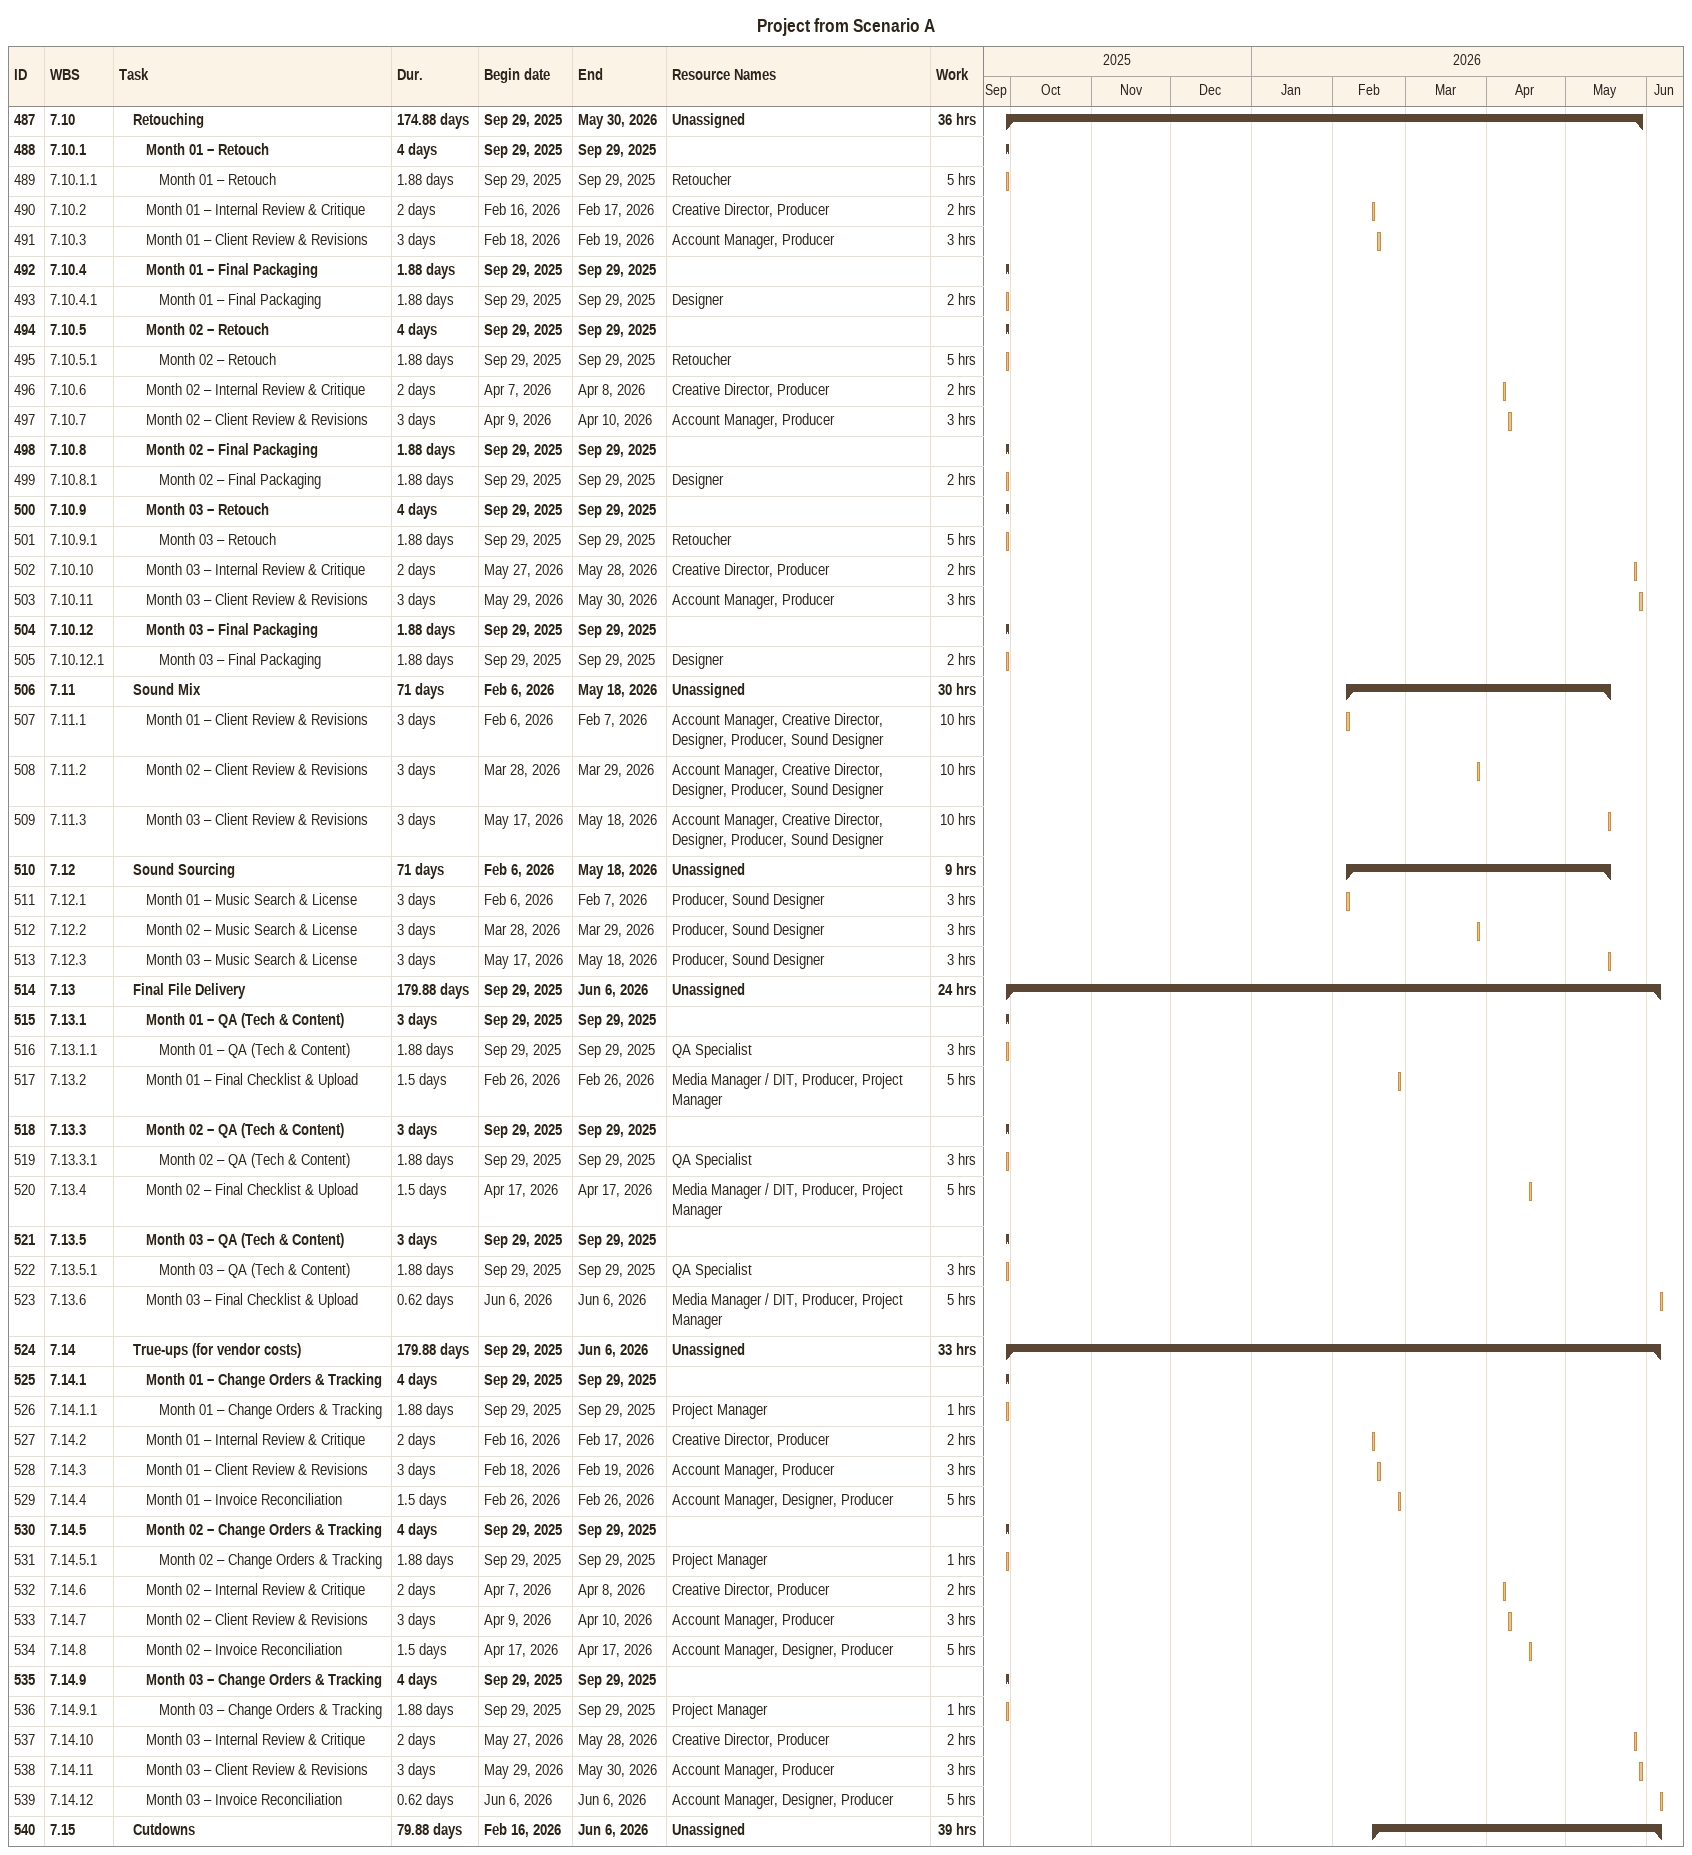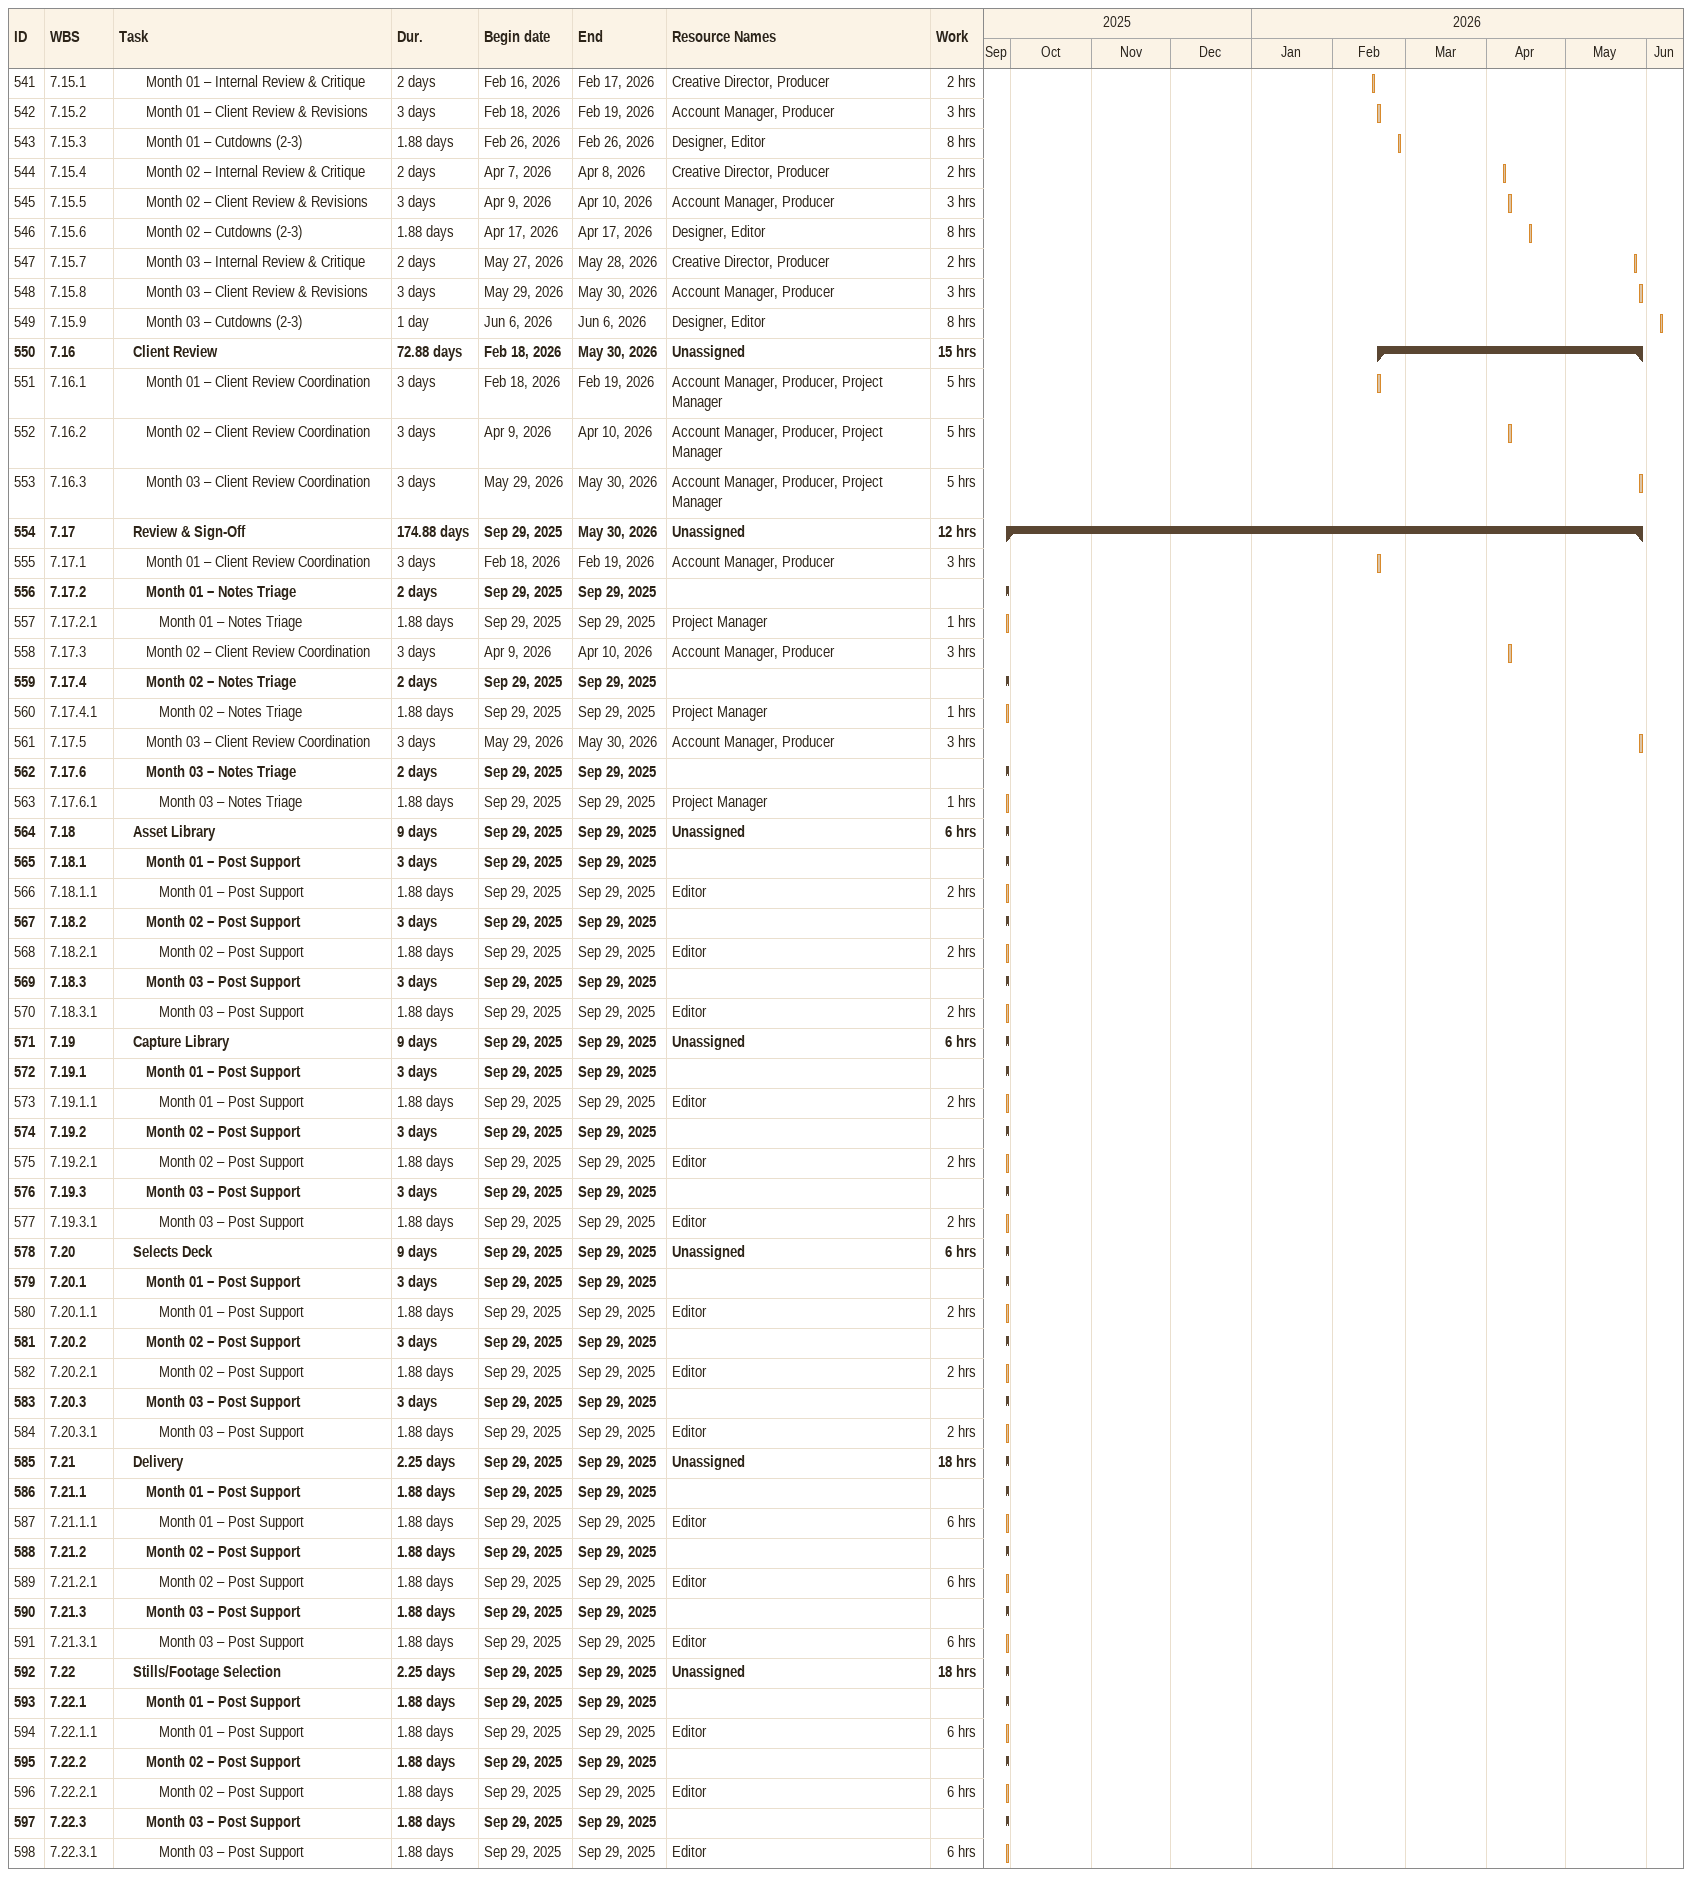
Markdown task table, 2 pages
Project from Scenario A

| ID | WBS | Task | Duration | Start | Finish | Resources | Work (h) |
|---|---|---|---|---|---|---|---|
| 487 | 7.10 | **Retouching** | 174.88d | 2025-09-29 | 2026-05-30 | Unassigned | 36 |
| 488 | 7.10.1 | **Month 01 – Retouch** | 4d | 2025-09-29 | 2025-09-29 |  |  |
| 489 | 7.10.1.1 | Month 01 – Retouch | 1.88d | 2025-09-29 | 2025-09-29 | Retoucher | 5 |
| 490 | 7.10.2 | Month 01 – Internal Review & Critique | 2d | 2026-02-16 | 2026-02-17 | Creative Director, Producer | 2 |
| 491 | 7.10.3 | Month 01 – Client Review & Revisions | 3d | 2026-02-18 | 2026-02-19 | Account Manager, Producer | 3 |
| 492 | 7.10.4 | **Month 01 – Final Packaging** | 1.88d | 2025-09-29 | 2025-09-29 |  |  |
| 493 | 7.10.4.1 | Month 01 – Final Packaging | 1.88d | 2025-09-29 | 2025-09-29 | Designer | 2 |
| 494 | 7.10.5 | **Month 02 – Retouch** | 4d | 2025-09-29 | 2025-09-29 |  |  |
| 495 | 7.10.5.1 | Month 02 – Retouch | 1.88d | 2025-09-29 | 2025-09-29 | Retoucher | 5 |
| 496 | 7.10.6 | Month 02 – Internal Review & Critique | 2d | 2026-04-07 | 2026-04-08 | Creative Director, Producer | 2 |
| 497 | 7.10.7 | Month 02 – Client Review & Revisions | 3d | 2026-04-09 | 2026-04-10 | Account Manager, Producer | 3 |
| 498 | 7.10.8 | **Month 02 – Final Packaging** | 1.88d | 2025-09-29 | 2025-09-29 |  |  |
| 499 | 7.10.8.1 | Month 02 – Final Packaging | 1.88d | 2025-09-29 | 2025-09-29 | Designer | 2 |
| 500 | 7.10.9 | **Month 03 – Retouch** | 4d | 2025-09-29 | 2025-09-29 |  |  |
| 501 | 7.10.9.1 | Month 03 – Retouch | 1.88d | 2025-09-29 | 2025-09-29 | Retoucher | 5 |
| 502 | 7.10.10 | Month 03 – Internal Review & Critique | 2d | 2026-05-27 | 2026-05-28 | Creative Director, Producer | 2 |
| 503 | 7.10.11 | Month 03 – Client Review & Revisions | 3d | 2026-05-29 | 2026-05-30 | Account Manager, Producer | 3 |
| 504 | 7.10.12 | **Month 03 – Final Packaging** | 1.88d | 2025-09-29 | 2025-09-29 |  |  |
| 505 | 7.10.12.1 | Month 03 – Final Packaging | 1.88d | 2025-09-29 | 2025-09-29 | Designer | 2 |
| 506 | 7.11 | **Sound Mix** | 71d | 2026-02-06 | 2026-05-18 | Unassigned | 30 |
| 507 | 7.11.1 | Month 01 – Client Review & Revisions | 3d | 2026-02-06 | 2026-02-07 | Account Manager, Creative Director, Designer, Producer, Sound Designer | 10 |
| 508 | 7.11.2 | Month 02 – Client Review & Revisions | 3d | 2026-03-28 | 2026-03-29 | Account Manager, Creative Director, Designer, Producer, Sound Designer | 10 |
| 509 | 7.11.3 | Month 03 – Client Review & Revisions | 3d | 2026-05-17 | 2026-05-18 | Account Manager, Creative Director, Designer, Producer, Sound Designer | 10 |
| 510 | 7.12 | **Sound Sourcing** | 71d | 2026-02-06 | 2026-05-18 | Unassigned | 9 |
| 511 | 7.12.1 | Month 01 – Music Search & License | 3d | 2026-02-06 | 2026-02-07 | Producer, Sound Designer | 3 |
| 512 | 7.12.2 | Month 02 – Music Search & License | 3d | 2026-03-28 | 2026-03-29 | Producer, Sound Designer | 3 |
| 513 | 7.12.3 | Month 03 – Music Search & License | 3d | 2026-05-17 | 2026-05-18 | Producer, Sound Designer | 3 |
| 514 | 7.13 | **Final File Delivery** | 179.88d | 2025-09-29 | 2026-06-06 | Unassigned | 24 |
| 515 | 7.13.1 | **Month 01 – QA (Tech & Content)** | 3d | 2025-09-29 | 2025-09-29 |  |  |
| 516 | 7.13.1.1 | Month 01 – QA (Tech & Content) | 1.88d | 2025-09-29 | 2025-09-29 | QA Specialist | 3 |
| 517 | 7.13.2 | Month 01 – Final Checklist & Upload | 1.5d | 2026-02-26 | 2026-02-26 | Media Manager / DIT, Producer, Project Manager | 5 |
| 518 | 7.13.3 | **Month 02 – QA (Tech & Content)** | 3d | 2025-09-29 | 2025-09-29 |  |  |
| 519 | 7.13.3.1 | Month 02 – QA (Tech & Content) | 1.88d | 2025-09-29 | 2025-09-29 | QA Specialist | 3 |
| 520 | 7.13.4 | Month 02 – Final Checklist & Upload | 1.5d | 2026-04-17 | 2026-04-17 | Media Manager / DIT, Producer, Project Manager | 5 |
| 521 | 7.13.5 | **Month 03 – QA (Tech & Content)** | 3d | 2025-09-29 | 2025-09-29 |  |  |
| 522 | 7.13.5.1 | Month 03 – QA (Tech & Content) | 1.88d | 2025-09-29 | 2025-09-29 | QA Specialist | 3 |
| 523 | 7.13.6 | Month 03 – Final Checklist & Upload | 0.62d | 2026-06-06 | 2026-06-06 | Media Manager / DIT, Producer, Project Manager | 5 |
| 524 | 7.14 | **True-ups (for vendor costs)** | 179.88d | 2025-09-29 | 2026-06-06 | Unassigned | 33 |
| 525 | 7.14.1 | **Month 01 – Change Orders & Tracking** | 4d | 2025-09-29 | 2025-09-29 |  |  |
| 526 | 7.14.1.1 | Month 01 – Change Orders & Tracking | 1.88d | 2025-09-29 | 2025-09-29 | Project Manager | 1 |
| 527 | 7.14.2 | Month 01 – Internal Review & Critique | 2d | 2026-02-16 | 2026-02-17 | Creative Director, Producer | 2 |
| 528 | 7.14.3 | Month 01 – Client Review & Revisions | 3d | 2026-02-18 | 2026-02-19 | Account Manager, Producer | 3 |
| 529 | 7.14.4 | Month 01 – Invoice Reconciliation | 1.5d | 2026-02-26 | 2026-02-26 | Account Manager, Designer, Producer | 5 |
| 530 | 7.14.5 | **Month 02 – Change Orders & Tracking** | 4d | 2025-09-29 | 2025-09-29 |  |  |
| 531 | 7.14.5.1 | Month 02 – Change Orders & Tracking | 1.88d | 2025-09-29 | 2025-09-29 | Project Manager | 1 |
| 532 | 7.14.6 | Month 02 – Internal Review & Critique | 2d | 2026-04-07 | 2026-04-08 | Creative Director, Producer | 2 |
| 533 | 7.14.7 | Month 02 – Client Review & Revisions | 3d | 2026-04-09 | 2026-04-10 | Account Manager, Producer | 3 |
| 534 | 7.14.8 | Month 02 – Invoice Reconciliation | 1.5d | 2026-04-17 | 2026-04-17 | Account Manager, Designer, Producer | 5 |
| 535 | 7.14.9 | **Month 03 – Change Orders & Tracking** | 4d | 2025-09-29 | 2025-09-29 |  |  |
| 536 | 7.14.9.1 | Month 03 – Change Orders & Tracking | 1.88d | 2025-09-29 | 2025-09-29 | Project Manager | 1 |
| 537 | 7.14.10 | Month 03 – Internal Review & Critique | 2d | 2026-05-27 | 2026-05-28 | Creative Director, Producer | 2 |
| 538 | 7.14.11 | Month 03 – Client Review & Revisions | 3d | 2026-05-29 | 2026-05-30 | Account Manager, Producer | 3 |
| 539 | 7.14.12 | Month 03 – Invoice Reconciliation | 0.62d | 2026-06-06 | 2026-06-06 | Account Manager, Designer, Producer | 5 |
| 540 | 7.15 | **Cutdowns** | 79.88d | 2026-02-16 | 2026-06-06 | Unassigned | 39 |
| 541 | 7.15.1 | Month 01 – Internal Review & Critique | 2d | 2026-02-16 | 2026-02-17 | Creative Director, Producer | 2 |
| 542 | 7.15.2 | Month 01 – Client Review & Revisions | 3d | 2026-02-18 | 2026-02-19 | Account Manager, Producer | 3 |
| 543 | 7.15.3 | Month 01 – Cutdowns (2-3) | 1.88d | 2026-02-26 | 2026-02-26 | Designer, Editor | 8 |
| 544 | 7.15.4 | Month 02 – Internal Review & Critique | 2d | 2026-04-07 | 2026-04-08 | Creative Director, Producer | 2 |
| 545 | 7.15.5 | Month 02 – Client Review & Revisions | 3d | 2026-04-09 | 2026-04-10 | Account Manager, Producer | 3 |
| 546 | 7.15.6 | Month 02 – Cutdowns (2-3) | 1.88d | 2026-04-17 | 2026-04-17 | Designer, Editor | 8 |
| 547 | 7.15.7 | Month 03 – Internal Review & Critique | 2d | 2026-05-27 | 2026-05-28 | Creative Director, Producer | 2 |
| 548 | 7.15.8 | Month 03 – Client Review & Revisions | 3d | 2026-05-29 | 2026-05-30 | Account Manager, Producer | 3 |
| 549 | 7.15.9 | Month 03 – Cutdowns (2-3) | 1d | 2026-06-06 | 2026-06-06 | Designer, Editor | 8 |
| 550 | 7.16 | **Client Review** | 72.88d | 2026-02-18 | 2026-05-30 | Unassigned | 15 |
| 551 | 7.16.1 | Month 01 – Client Review Coordination | 3d | 2026-02-18 | 2026-02-19 | Account Manager, Producer, Project Manager | 5 |
| 552 | 7.16.2 | Month 02 – Client Review Coordination | 3d | 2026-04-09 | 2026-04-10 | Account Manager, Producer, Project Manager | 5 |
| 553 | 7.16.3 | Month 03 – Client Review Coordination | 3d | 2026-05-29 | 2026-05-30 | Account Manager, Producer, Project Manager | 5 |
| 554 | 7.17 | **Review & Sign-Off** | 174.88d | 2025-09-29 | 2026-05-30 | Unassigned | 12 |
| 555 | 7.17.1 | Month 01 – Client Review Coordination | 3d | 2026-02-18 | 2026-02-19 | Account Manager, Producer | 3 |
| 556 | 7.17.2 | **Month 01 – Notes Triage** | 2d | 2025-09-29 | 2025-09-29 |  |  |
| 557 | 7.17.2.1 | Month 01 – Notes Triage | 1.88d | 2025-09-29 | 2025-09-29 | Project Manager | 1 |
| 558 | 7.17.3 | Month 02 – Client Review Coordination | 3d | 2026-04-09 | 2026-04-10 | Account Manager, Producer | 3 |
| 559 | 7.17.4 | **Month 02 – Notes Triage** | 2d | 2025-09-29 | 2025-09-29 |  |  |
| 560 | 7.17.4.1 | Month 02 – Notes Triage | 1.88d | 2025-09-29 | 2025-09-29 | Project Manager | 1 |
| 561 | 7.17.5 | Month 03 – Client Review Coordination | 3d | 2026-05-29 | 2026-05-30 | Account Manager, Producer | 3 |
| 562 | 7.17.6 | **Month 03 – Notes Triage** | 2d | 2025-09-29 | 2025-09-29 |  |  |
| 563 | 7.17.6.1 | Month 03 – Notes Triage | 1.88d | 2025-09-29 | 2025-09-29 | Project Manager | 1 |
| 564 | 7.18 | **Asset Library** | 9d | 2025-09-29 | 2025-09-29 | Unassigned | 6 |
| 565 | 7.18.1 | **Month 01 – Post Support** | 3d | 2025-09-29 | 2025-09-29 |  |  |
| 566 | 7.18.1.1 | Month 01 – Post Support | 1.88d | 2025-09-29 | 2025-09-29 | Editor | 2 |
| 567 | 7.18.2 | **Month 02 – Post Support** | 3d | 2025-09-29 | 2025-09-29 |  |  |
| 568 | 7.18.2.1 | Month 02 – Post Support | 1.88d | 2025-09-29 | 2025-09-29 | Editor | 2 |
| 569 | 7.18.3 | **Month 03 – Post Support** | 3d | 2025-09-29 | 2025-09-29 |  |  |
| 570 | 7.18.3.1 | Month 03 – Post Support | 1.88d | 2025-09-29 | 2025-09-29 | Editor | 2 |
| 571 | 7.19 | **Capture Library** | 9d | 2025-09-29 | 2025-09-29 | Unassigned | 6 |
| 572 | 7.19.1 | **Month 01 – Post Support** | 3d | 2025-09-29 | 2025-09-29 |  |  |
| 573 | 7.19.1.1 | Month 01 – Post Support | 1.88d | 2025-09-29 | 2025-09-29 | Editor | 2 |
| 574 | 7.19.2 | **Month 02 – Post Support** | 3d | 2025-09-29 | 2025-09-29 |  |  |
| 575 | 7.19.2.1 | Month 02 – Post Support | 1.88d | 2025-09-29 | 2025-09-29 | Editor | 2 |
| 576 | 7.19.3 | **Month 03 – Post Support** | 3d | 2025-09-29 | 2025-09-29 |  |  |
| 577 | 7.19.3.1 | Month 03 – Post Support | 1.88d | 2025-09-29 | 2025-09-29 | Editor | 2 |
| 578 | 7.20 | **Selects Deck** | 9d | 2025-09-29 | 2025-09-29 | Unassigned | 6 |
| 579 | 7.20.1 | **Month 01 – Post Support** | 3d | 2025-09-29 | 2025-09-29 |  |  |
| 580 | 7.20.1.1 | Month 01 – Post Support | 1.88d | 2025-09-29 | 2025-09-29 | Editor | 2 |
| 581 | 7.20.2 | **Month 02 – Post Support** | 3d | 2025-09-29 | 2025-09-29 |  |  |
| 582 | 7.20.2.1 | Month 02 – Post Support | 1.88d | 2025-09-29 | 2025-09-29 | Editor | 2 |
| 583 | 7.20.3 | **Month 03 – Post Support** | 3d | 2025-09-29 | 2025-09-29 |  |  |
| 584 | 7.20.3.1 | Month 03 – Post Support | 1.88d | 2025-09-29 | 2025-09-29 | Editor | 2 |
| 585 | 7.21 | **Delivery** | 2.25d | 2025-09-29 | 2025-09-29 | Unassigned | 18 |
| 586 | 7.21.1 | **Month 01 – Post Support** | 1.88d | 2025-09-29 | 2025-09-29 |  |  |
| 587 | 7.21.1.1 | Month 01 – Post Support | 1.88d | 2025-09-29 | 2025-09-29 | Editor | 6 |
| 588 | 7.21.2 | **Month 02 – Post Support** | 1.88d | 2025-09-29 | 2025-09-29 |  |  |
| 589 | 7.21.2.1 | Month 02 – Post Support | 1.88d | 2025-09-29 | 2025-09-29 | Editor | 6 |
| 590 | 7.21.3 | **Month 03 – Post Support** | 1.88d | 2025-09-29 | 2025-09-29 |  |  |
| 591 | 7.21.3.1 | Month 03 – Post Support | 1.88d | 2025-09-29 | 2025-09-29 | Editor | 6 |
| 592 | 7.22 | **Stills/Footage Selection** | 2.25d | 2025-09-29 | 2025-09-29 | Unassigned | 18 |
| 593 | 7.22.1 | **Month 01 – Post Support** | 1.88d | 2025-09-29 | 2025-09-29 |  |  |
| 594 | 7.22.1.1 | Month 01 – Post Support | 1.88d | 2025-09-29 | 2025-09-29 | Editor | 6 |
| 595 | 7.22.2 | **Month 02 – Post Support** | 1.88d | 2025-09-29 | 2025-09-29 |  |  |
| 596 | 7.22.2.1 | Month 02 – Post Support | 1.88d | 2025-09-29 | 2025-09-29 | Editor | 6 |
| 597 | 7.22.3 | **Month 03 – Post Support** | 1.88d | 2025-09-29 | 2025-09-29 |  |  |
| 598 | 7.22.3.1 | Month 03 – Post Support | 1.88d | 2025-09-29 | 2025-09-29 | Editor | 6 |
